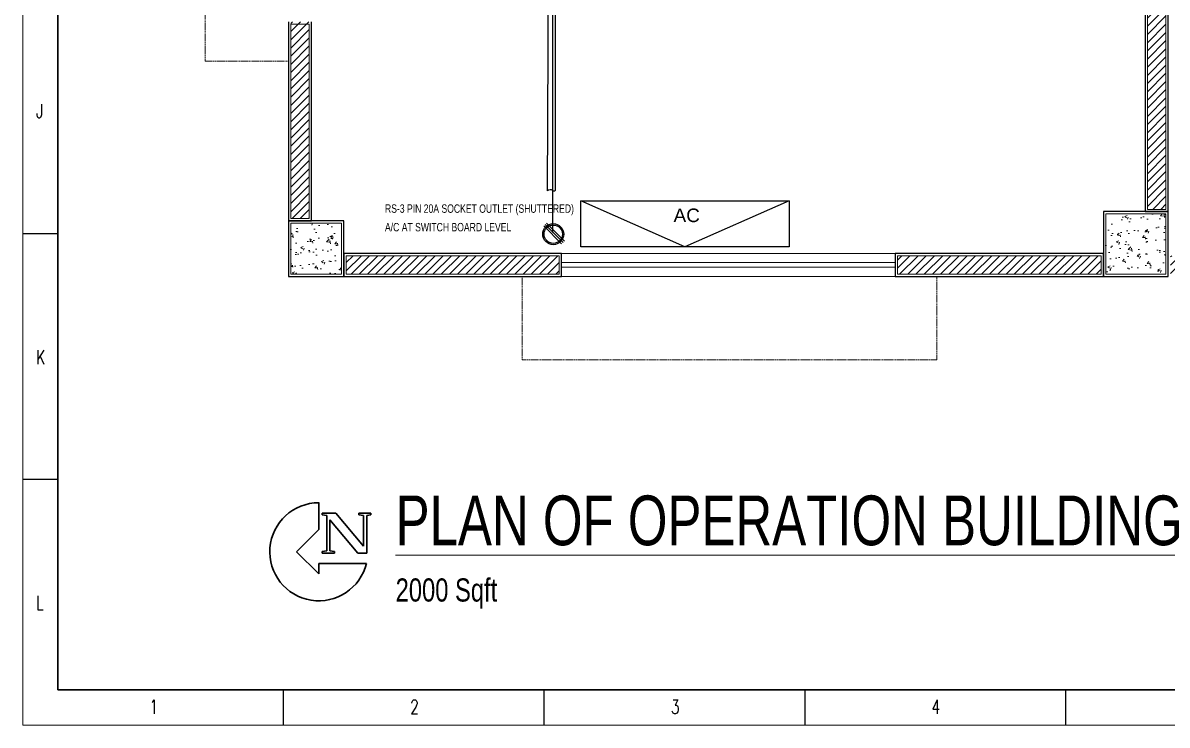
# Model space of a CAD drawing. Header units: inches. Extents: x 255 to 1155, y -3 to 634.
# Drawn here: x 254.6 to 501.6, y -3.2 to 148.4 of the extents above; entities that cross this region are included whole.
import ezdxf

# ---------------------------------------------------------------- set-up
doc = ezdxf.new("R2010")
doc.units = ezdxf.units.IN
doc.header["$MEASUREMENT"] = 0
doc.linetypes.add('DASH', pattern=[0.35, 0.25, -0.1])
for name, color, linetype in [('Cables', 7, 'Continuous'), ('COLLUM', 1, 'Continuous'), ('HVAC', 44, 'Continuous'), ('Sockets', 7, 'Continuous'), ('wall 05', 252, 'Continuous')]:
    doc.layers.add(name, color=color, linetype=linetype)
for name, color, linetype, lineweight in [('Glass', 5, 'Continuous', 9), ('HACTH', 8, 'Continuous', 9), ('Plaster Line', 252, 'Continuous', 15), ('Sunshed', 5, 'Continuous', 15), ('Text', 252, 'Continuous', 15), ('WINDOW', 140, 'Continuous', 9)]:
    doc.layers.add(name, color=color, linetype=linetype, lineweight=lineweight)
doc.styles.get("Standard").update_dxf_attribs({"font": 'arial.ttf'})
doc.styles.add('Swiss721', font='swisscl.ttf')
doc.styles.add('TEG BORDER', font='txt_qlt.shx', dxfattribs={"width": 0.7, "bigfont": 'hztxt.shx'})
pattern_1 = [(50, (-410151.2946, -241873.729), (5.37945137, -0.470641012), [0.5625, -6.1875]), (355, (-410151.2946, -241873.729), (-1.040635, 5.641441), [0.45, -4.95]), (100.4514, (-410150.8463, -241873.7683), (4.338820363, 5.170796565), [0.478051425, -5.25856584]), (46.1842, (-410151.2946, -241872.229), (8.004307865, -1.24139261), [0.84375, -9.28125]), (96.6356, (-410150.6275, -241872.3326), (7.00997029, 7.30588403), [0.71707716, -7.8878475]), (351.1842, (-410151.2946, -241872.229), (7.00996459, 7.3058895), [0.675, -7.425]), (21, (-410150.5446, -241872.604), (4.47680289, -3.01964168), [0.5625, -6.1875]), (326, (-410150.5446, -241872.604), (1.82486499, 5.43862534), [0.45, -4.95]), (71.4514, (-410150.1715, -241872.856), (6.301669714, 2.418978725), [0.478051425, -5.25856584]), (37.5, (-410151.2946, -241873.7291), (0.091198915, 2.496703904), [0, -4.89, 0, -5.025, 0, -4.96875]), (7.5, (-410151.2946, -241873.729), (1.973021531, 2.958087839), [0, -2.865, 0, -4.7775, 0, -1.89375]), (327.5, (-410152.967, -241873.7291), (4.003668271, -0.169161538), [0, -1.875, 0, -5.85, 0, -7.7625]), (317.5, (-410153.717, -241873.729), (4.37389627, 0.750787367), [0, -2.4375, 0, -3.885, 0, -5.5125])]

# ---------------------------------------------------------------- blocks, each defined once
blk = doc.blocks.new('252 BORDER A2')
at = {"linetype": 'Continuous'}
for p, q in [((5, 415), (5, 5)), ((5, 5), (489, 5))]:
    blk.add_line(p, q, dxfattribs=at)
for p, q in [((0, 70), (5, 70)), ((0, 35), (5, 35)), ((37.12, 0), (37.12, 5)), ((74.25, 0), (74.25, 5)), ((111.38, 0), (111.38, 5)), ((148.5, 0), (148.5, 5))]:
    blk.add_line(p, q)
at = {"color": 5, "lineweight": 15}
blk.add_lwpolyline([(0, 420), (594, 420), (594, 0), (0, 0)], close=True, dxfattribs=at)
blk.add_lwpolyline([(5, 415), (589, 415), (589, 5), (5, 5)], close=True)
at = {"char_height": 2, "width": 2, "style": 'TEG BORDER'}
for s, insert, attachment_point in [('J', (1.91, 88.39), 1), ('K', (1.91, 53.39), 1), ('L', (1.91, 18.39), 1), ('1', (18.05, 1.59), 7), ('2', (55.17, 1.59), 7), ('3', (92.3, 1.59), 7), ('4', (129.42, 1.59), 7)]:
    blk.add_mtext(s, dxfattribs=dict(at, insert=insert, attachment_point=attachment_point))
blk = doc.blocks.new('bg')
at = {"layer": 'wall 05'}
for p, q in [((143795.95, 171284.13), (143748.95, 171284.13)), ((143748.95, 171284.13), (143748.95, 171279.13)), ((143795.95, 171279.13), (143795.95, 171284.13)), ((143912.95, 171284.13), (143867.95, 171284.13)), ((143867.95, 171284.13), (143867.95, 171279.13)), ((143912.95, 171279.13), (143912.95, 171284.13)), ((143748.95, 171279.13), (143795.95, 171279.13)), ((143867.95, 171279.13), (143912.95, 171279.13))]:
    blk.add_line(p, q, dxfattribs=at)
blk = doc.blocks.new('dp')
at = {"layer": 'Plaster Line'}
for p, q in [((143795.45, 171283.63), (143749.45, 171283.63)), ((143749.45, 171283.63), (143749.45, 171279.63)), ((143795.45, 171279.63), (143795.45, 171283.63)), ((143912.45, 171283.63), (143868.45, 171283.63)), ((143868.45, 171283.63), (143868.45, 171279.63)), ((143912.45, 171279.63), (143912.45, 171283.63)), ((143749.45, 171279.63), (143795.45, 171279.63)), ((143868.45, 171279.63), (143912.45, 171279.63))]:
    blk.add_line(p, q, dxfattribs=at)

msp = doc.modelspace()

# ---------------------------------------------------------------- hatches: boundary and pattern name
at = {"layer": 'HACTH'}
h = msp.add_hatch(dxfattribs=at)
h.set_pattern_fill('ANSI31', color=256, scale=10, style=0)
h.set_pattern_definition([(45, (-410151.2946, -241873.7291), (-0.8838834765, 0.8838834765), [])])
h.paths.add_polyline_path([(312.39, 221.65), (316.39, 221.65), (316.39, 294.65), (312.39, 294.65)])
h.paths.add_polyline_path([(312.39, 106.15), (316.39, 106.15), (316.39, 148.65), (312.39, 148.65)])
h.paths.add_polyline_path([(324.39, 98.15), (324.39, 94.15), (370.39, 94.15), (370.39, 98.15)])
h.paths.add_polyline_path([(443.39, 98.15), (443.39, 94.15), (487.39, 94.15), (487.39, 98.15)])
h.paths.add_polyline_path([(502.39, 98.15), (502.39, 94.15), (543.39, 94.15), (543.39, 98.15)])
h.paths.add_polyline_path([(497.39, 108.15), (501.39, 108.15), (501.39, 166.65), (497.39, 166.65)])
h.paths.add_polyline_path([(497.39, 239.65), (501.39, 239.65), (501.39, 288.15), (497.39, 288.15)])
h = msp.add_hatch(dxfattribs=at)
h.set_pattern_fill('AR-CONC', color=256, scale=0.75, style=0)
h.set_pattern_definition(pattern_1)
h.paths.add_polyline_path([(501.39, 94.15), (501.39, 107.15), (488.39, 107.15), (488.39, 94.15)])
h = msp.add_hatch(dxfattribs=at)
h.set_pattern_fill('AR-CONC', color=256, scale=0.75, style=0)
h.set_pattern_definition(pattern_1)
h.paths.add_polyline_path([(312.39, 105.15), (312.39, 94.15), (323.39, 94.15), (323.39, 105.15)])

# ---------------------------------------------------------------- linework, layer by layer
msp.add_lwpolyline([(369.49, 112.21, -0.56347), (368.99, 112.21, 0.354322), (367.81, 112.14), (368.09, 158.21, -0.456322), (368.99, 158.21, 0.605884), (369.51, 158.21)], format="xyb", close=True)
at = {"layer": 'Cables', "color": 4}
msp.add_line((368.93, 184.31), (368.93, 103.13), dxfattribs=at)
at = {"layer": 'COLLUM'}
for points in [[(487.89, 93.65), (501.89, 93.65), (501.89, 107.65), (487.89, 107.65)], [(311.89, 93.65), (323.89, 93.65), (323.89, 105.65), (311.89, 105.65)]]:
    msp.add_lwpolyline(points, close=True, dxfattribs=at)
at = {"layer": 'Glass', "ltscale": 10}
for points in [[(370.89, 96.65), (442.89, 96.65)], [(370.89, 95.65), (442.89, 95.65)]]:
    msp.add_lwpolyline(points, dxfattribs=at)
at = {"layer": 'HVAC'}
for p, q in [((397.52, 100.05), (375.01, 109.98)), ((420.03, 109.98), (397.52, 100.05))]:
    msp.add_line(p, q, dxfattribs=at)
msp.add_lwpolyline([(375.01, 109.98), (420.03, 109.98), (420.03, 100.05), (375.01, 100.05)], close=True, dxfattribs=at)
at = {"layer": 'Plaster Line'}
for p, q in [((316.39, 148.15), (312.39, 148.15)), ((312.39, 148.15), (312.39, 106.15)), ((316.39, 106.15), (316.39, 148.15)), ((312.39, 106.15), (316.39, 106.15))]:
    msp.add_line(p, q, dxfattribs=at)
for points in [[(501.39, 167.15), (497.39, 167.15), (497.39, 108.15), (501.39, 108.15)], [(488.39, 94.15), (501.39, 94.15), (501.39, 107.15), (488.39, 107.15)], [(312.39, 94.15), (323.39, 94.15), (323.39, 105.15), (312.39, 105.15)]]:
    msp.add_lwpolyline(points, close=True, dxfattribs=at)
at = {"layer": 'Sockets', "color": 3}
for p, q in [((367.02, 104.59), (370.89, 100.72)), ((367.33, 104.87), (371.21, 101)), ((367.64, 105.15), (371.52, 101.28))]:
    msp.add_line(p, q, dxfattribs=at)
for radius in [2.27, 1.98]:
    msp.add_circle((369.08, 102.79), radius, dxfattribs=at)
at = {"layer": 'Sunshed', "linetype": 'DASH'}
for points in [[(311.89, 220.65), (311.89, 229.65), (293.89, 229.65), (293.89, 140.15), (293.89, 140.15), (311.89, 140.15), (311.89, 148.65)], [(442.89, 93.65), (451.89, 93.65), (451.89, 75.65), (362.39, 75.65), (362.39, 75.65), (362.39, 93.65), (370.89, 93.65)]]:
    msp.add_lwpolyline(points, dxfattribs=at)
at = {"layer": 'Text', "linetype": 'Continuous', "lineweight": 30}
for p, q in [((318.47, 39.04), (318.47, 44.83)), ((319.17, 42.21), (319.17, 42.56)), ((319.17, 42.56), (322.13, 42.56)), ((320.16, 42.03), (319.17, 42.21)), ((320.16, 34.45), (320.16, 42.03)), ((322.13, 42.56), (328.08, 35.43)), ((327.09, 42.21), (327.09, 42.56)), ((327.09, 42.56), (329.67, 42.56)), ((328.08, 42.03), (327.09, 42.21)), ((328.08, 35.43), (328.08, 42.03)), ((329.67, 42.21), (328.82, 42.03)), ((328.82, 42.03), (328.82, 33.96)), ((329.67, 42.56), (329.67, 42.21)), ((326.88, 33.96), (320.85, 41.15)), ((320.85, 41.15), (320.85, 34.45)), ((313.66, 34.23), (318.47, 39.04)), ((318.47, 29.43), (313.66, 34.23)), ((319.17, 34.27), (320.16, 34.45)), ((319.17, 33.96), (319.17, 34.27)), ((321.87, 33.96), (319.17, 33.96)), ((320.85, 34.45), (321.87, 34.27)), ((321.87, 34.27), (321.87, 33.96)), ((328.82, 33.96), (326.88, 33.96)), ((328.76, 31.73), (318.47, 31.73)), ((318.47, 31.73), (318.47, 29.43))]:
    msp.add_line(p, q, dxfattribs=at)
msp.add_arc((318.47, 34.23), 10.59, 90, 346.3479, dxfattribs=at)
at = {"layer": 'wall 05'}
for p, q in [((311.89, 148.65), (311.89, 105.65)), ((316.89, 105.65), (316.89, 148.65)), ((311.89, 105.65), (316.89, 105.65))]:
    msp.add_line(p, q, dxfattribs=at)
msp.add_lwpolyline([(501.89, 167.65), (496.89, 167.65), (496.89, 107.65), (501.89, 107.65)], close=True, dxfattribs=at)
at = {"layer": 'WINDOW', "linetype": 'Continuous', "ltscale": 10}
for points in [[(370.89, 98.65), (442.89, 98.65)], [(370.89, 93.65), (442.89, 93.65)]]:
    msp.add_lwpolyline(points, dxfattribs=at)

# ---------------------------------------------------------------- block references
at = {"xscale": 1.5163271442, "yscale": 1.5163271442, "zscale": 1.5163271442}
msp.add_blockref('252 BORDER A2', (254.56, -3.19), dxfattribs=at)
at = {"layer": 'HACTH'}
for name in ['bg', 'dp']:
    msp.add_blockref(name, (-143425.06, -171185.48), dxfattribs=at)

# ---------------------------------------------------------------- texts
at = {"layer": 'HVAC'}
msp.add_text('AC', height=2.935, dxfattribs=at).set_placement((395.06, 105.39))
at = {"layer": 'Sockets', "color": 3, "style": 'Swiss721'}
for s, p in [('RS-3 PIN 20A SOCKET OUTLET (SHUTTERED)', (332.75, 107.41)), ('A/C AT SWITCH BOARD LEVEL', (332.75, 103.4))]:
    msp.add_text(s, height=1.8137, dxfattribs=at).set_placement(p)
at = {"layer": 'Text', "insert": (335.05, 46.37), "char_height": 10.7333, "width": 176.7295, "attachment_point": 1, "style": 'Swiss721'}
msp.add_mtext('{\\LPLAN OF OPERATION BUILDING\\H0.4658x;\\l  \\P2000 Sqft}', dxfattribs=at)

doc.saveas('drawing.dxf')
